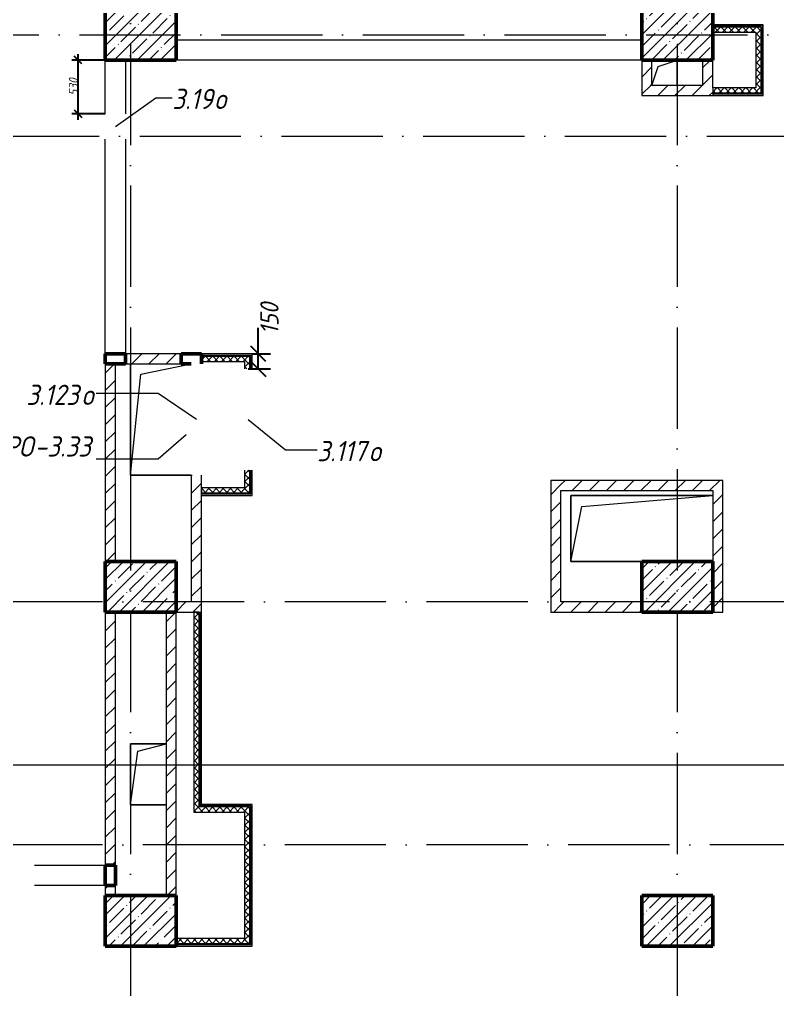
# Model space of a CAD drawing. Header units: millimetres. Extents: x -537608 to 253996, y -217170 to 186033.
# Drawn here: x -102031 to -94546, y 160586 to 170271 of the extents above; entities that cross this region are included whole.
import ezdxf

# ---------------------------------------------------------------- set-up
doc = ezdxf.new("R2010")
doc.units = ezdxf.units.MM
doc.linetypes.add('50_200_ШТРИХ_1Т_ш5_п1_п1_', pattern=[1400, 1000, -200, 0, -200])
for name, color, linetype, lineweight in [('A-____-____-DIMS', 7, 'Continuous', 9), ('A-FLOR-____-OTLN', 7, 'Continuous', 9), ('A-GENM-____-IDEN', 7, 'Continuous', 9), ('A-GENM-____-OTLN', 7, 'Continuous', 9), ('A-GLAZ-____-IDEN', 7, 'Continuous', 9), ('A-WALL-____-MCUT', 7, 'Continuous', 13), ('A-WALL-____-MCUT-1', 7, 'Continuous', 9), ('A-WALL-____-PATT-1', 7, 'Continuous', 9), ('A-WALL-FNSH-MCUT-1', 7, 'Continuous', 9), ('I-WALL-____-OTLN', 7, 'Continuous', 9), ('S-COLS-____-MCUT', 7, 'Continuous', 50), ('S-COLS-____-OTLN', 7, 'Continuous', 9), ('S-GRID-____-OTLN-1', 7, '50_200_ШТРИХ_1Т_ш5_п1_п1_', 9)]:
    doc.layers.add(name, color=color, linetype=linetype, lineweight=lineweight)
doc.layers.add('A-WALL-____-PATT-3', color=9, linetype='Continuous', lineweight=9, true_color=0x808080)
doc.layers.add('G-____-____-SYMB-1', color=9, linetype='Continuous', lineweight=9, true_color=0x808080)
doc.styles.add('ISOCPEUR_I_10', font='isocpeui.ttf', dxfattribs={"width": 0.9, "height": 180})
doc.styles.add('ISOCPEUR_I_11', font='isocpeui.ttf', dxfattribs={"width": 0.9, "height": 200})
doc.styles.add('ISOCPEUR_I_7', font='isocpeui.ttf', dxfattribs={"width": 0.9, "height": 90})
doc.dimstyles.new('ISO-1_8_0_9К_СРЕДНИЙ_Кладочные_1', dxfattribs={"dimscale": 304.8, "dimtxt": 89.638306, "dimasz": 0.246063, "dimexe": 0.19685, "dimexo": 0, "dimgap": 0, "dimtad": 1, "dimdec": 3, "dimrnd": 0.001, "dimdsep": 46, "dimtxsty": 'ISOCPEUR_I_7', "dimblk1": 'OBLIQUE', "dimblk2": 'OBLIQUE', "dimsah": 1, "dimcen": 0.09, "dimdle": 0.19685, "dimazin": 0, "dimtfac": 1, "dimtdec": 4, "dimtix": 1, "dimtmove": 0, "dimatfit": 3, "dimfxl": 1, "dimtvp": 1, "dimtolj": 1, "dimtzin": 0, "dimarcsym": 2})
doc.dimstyles.new('ISO-1_8_0_9К_СРЕДНИЙ_Кладочные_3', dxfattribs={"dimscale": 304.8, "dimtxt": 179.276612, "dimasz": 0.492126, "dimexe": 0.393701, "dimexo": 0, "dimgap": 0, "dimtad": 1, "dimdec": 3, "dimrnd": 0.001, "dimdsep": 46, "dimtxsty": 'ISOCPEUR_I_10', "dimblk1": 'OBLIQUE', "dimblk2": 'OBLIQUE', "dimsah": 1, "dimcen": 0.09, "dimdle": 0.393701, "dimazin": 0, "dimtfac": 1, "dimtdec": 4, "dimtix": 1, "dimtmove": 0, "dimatfit": 3, "dimfxl": 1, "dimtvp": 1, "dimtolj": 1, "dimtzin": 0, "dimarcsym": 2})
pattern_1 = [(45, (-178684.97, 94540.11), (-84.85281, 84.85281), [])]
pattern_2 = [(45, (-178684.97, 94540.114), (-35.35534, 35.35534), []), (135, (-178684.97, 94540.114), (-35.35534, -35.35534), [])]

# ---------------------------------------------------------------- blocks, each defined once
blk = doc.blocks.new('BSC_Колонна _Прямоугольная - 500х700-V128-АР1_План отверстий 3 этажа в осях 1-64_Ю-ЯЯ')
at = {"layer": 'S-COLS-____-OTLN'}
h = blk.add_hatch(dxfattribs=at)
h.set_pattern_fill('FP_133', color=256, style=0, pattern_type=2)
h.set_pattern_definition([(315, (-66831.04, 77850), (114.04925, 114.04925), []), (315, (-66831.04, 77735.95), (114.04925, 114.04925), [201.613, -40.323, 3.353, -36.97])])
h.paths.add_polyline_path([(-250, -350), (250, -350), (250, 350), (-250, 350), (-250, 95.6)], flags=0)
at = {"layer": 'S-COLS-____-MCUT'}
for p, q in [((250, 350), (-250, 350)), ((-250, 350), (-250, -350)), ((250, -350), (250, 350)), ((-250, -350), (250, -350))]:
    blk.add_line(p, q, dxfattribs=at)
blk = doc.blocks.new('BSC_Колонна _Прямоугольная - 500х700-V129-АР1_План отверстий 3 этажа в осях 1-64_Ю-ЯЯ')
at = {"layer": 'S-COLS-____-OTLN'}
h = blk.add_hatch(dxfattribs=at)
h.set_pattern_fill('FP_134', color=256, style=0, pattern_type=2)
h.set_pattern_definition([(315, (-66831.04, 83150), (114.04925, 114.04925), []), (315, (-66831.04, 83035.95), (114.04925, 114.04925), [201.613, -40.323, 3.353, -36.97])])
h.paths.add_polyline_path([(-250, -350), (250, -350), (250, 350), (-250, 350)], flags=0)
at = {"layer": 'S-COLS-____-MCUT'}
for p, q in [((250, 350), (-250, 350)), ((-250, 350), (-250, -350)), ((250, -350), (250, 350)), ((-250, -350), (250, -350))]:
    blk.add_line(p, q, dxfattribs=at)
blk = doc.blocks.new('BSC_Колонна _Прямоугольная - 500х700-V131-АР1_План отверстий 3 этажа в осях 1-64_Ю-ЯЯ')
at = {"layer": 'S-COLS-____-OTLN'}
h = blk.add_hatch(dxfattribs=at)
h.set_pattern_fill('FP_136', color=256, style=0, pattern_type=2)
h.set_pattern_definition([(315, (-70131.04, 77850), (114.04925, 114.04925), []), (315, (-70131.04, 77735.95), (114.04925, 114.04925), [201.613, -40.323, 3.353, -36.97])])
h.paths.add_polyline_path([(-250, -350), (250, -350), (250, 350), (-250, 350), (-250, 95.6)], flags=0)
at = {"layer": 'S-COLS-____-MCUT'}
for p, q in [((250, 350), (-250, 350)), ((-250, 350), (-250, -350)), ((250, -350), (250, 350)), ((-250, -350), (250, -350))]:
    blk.add_line(p, q, dxfattribs=at)
blk = doc.blocks.new('BSC_Колонна _Прямоугольная - 500х700-V132-АР1_План отверстий 3 этажа в осях 1-64_Ю-ЯЯ')
at = {"layer": 'S-COLS-____-OTLN'}
h = blk.add_hatch(dxfattribs=at)
h.set_pattern_fill('FP_137', color=256, style=0, pattern_type=2)
h.set_pattern_definition([(315, (-70131.04, 83150), (114.04925, 114.04925), []), (315, (-70131.04, 83035.95), (114.04925, 114.04925), [201.613, -40.323, 3.353, -36.97])])
h.paths.add_polyline_path([(-250, -350), (250, -350), (250, 350), (-250, 350)], flags=0)
at = {"layer": 'S-COLS-____-MCUT'}
for p, q in [((250, 350), (-250, 350)), ((-250, 350), (-250, -350)), ((250, -350), (250, 350)), ((-250, -350), (250, -350))]:
    blk.add_line(p, q, dxfattribs=at)
blk = doc.blocks.new('BSC_Колонна _Прямоугольная - 500х700-V134-АР1_План отверстий 3 этажа в осях 1-64_Ю-ЯЯ')
at = {"layer": 'S-COLS-____-OTLN'}
h = blk.add_hatch(dxfattribs=at)
h.set_pattern_fill('FP_139', color=256, style=0, pattern_type=2)
h.set_pattern_definition([(315, (-75581.04, 77850), (114.04925, 114.04925), []), (315, (-75581.04, 77735.95), (114.04925, 114.04925), [201.613, -40.323, 3.353, -36.97])])
h.paths.add_polyline_path([(-250, 350), (-250, -350), (250, -350), (250, 350)], flags=0)
at = {"layer": 'S-COLS-____-MCUT'}
for p, q in [((250, 350), (-250, 350)), ((-250, 350), (-250, -350)), ((250, -350), (250, 350)), ((-250, -350), (250, -350))]:
    blk.add_line(p, q, dxfattribs=at)
blk = doc.blocks.new('BSC_Колонна _Прямоугольная - 500х700-V135-АР1_План отверстий 3 этажа в осях 1-64_Ю-ЯЯ')
at = {"layer": 'S-COLS-____-OTLN'}
h = blk.add_hatch(dxfattribs=at)
h.set_pattern_fill('FP_140', color=256, style=0, pattern_type=2)
h.set_pattern_definition([(315, (-75581.04, 83150), (114.04925, 114.04925), []), (315, (-75581.04, 83035.95), (114.04925, 114.04925), [201.613, -40.323, 3.353, -36.97])])
h.paths.add_polyline_path([(-250, 350), (-250, -350), (250, -350), (250, 350)], flags=0)
at = {"layer": 'S-COLS-____-MCUT'}
for p, q in [((250, 350), (-250, 350)), ((-250, 350), (-250, -350)), ((250, -350), (250, 350)), ((-250, -350), (250, -350))]:
    blk.add_line(p, q, dxfattribs=at)
blk = doc.blocks.new('AR_Отверстие прямоугольное _в плите_ - AR_Отверстие прямоугольное _в плите_-30552533-АР1_План отверстий 3 этажа в осях 1-64_Ю-ЯЯ')
at = {"layer": 'A-GENM-____-OTLN'}
for p, q in [((175, 300), (-175, 300)), ((-175, 300), (-175, -300)), ((-105, 230), (175, 300)), ((-175, -300), (-105, 230)), ((-175, -300), (175, -300))]:
    blk.add_line(p, q, dxfattribs=at)
blk = doc.blocks.new('AR_Отверстие прямоугольное _в плите_ - AR_Отверстие прямоугольное _в плите_-30552713-АР1_План отверстий 3 этажа в осях 1-64_Ю-ЯЯ')
at = {"layer": 'A-GENM-____-OTLN'}
for p, q in [((-300, 550), (-300, -550)), ((-200, 450), (300, 550)), ((-300, -550), (-200, 450)), ((-300, -550), (300, -550))]:
    blk.add_line(p, q, dxfattribs=at)
blk = doc.blocks.new('AR_Отверстие прямоугольное _в плите_ - AR_Отверстие прямоугольное _в плите_-V190-АР1_План отверстий 3 этажа в осях 1-64_Ю-ЯЯ')
at = {"layer": 'A-GENM-____-OTLN'}
for p, q in [((-62.5, 62.5), (125, 125)), ((125, -125), (125, 125)), ((-125, -125), (-62.5, 62.5))]:
    blk.add_line(p, q, dxfattribs=at)
blk = doc.blocks.new('AR_Отверстие прямоугольное _в плите_ - AR_Отверстие прямоугольное _в плите_-30552735-АР1_План отверстий 3 этажа в осях 1-64_Ю-ЯЯ')
at = {"layer": 'A-GENM-____-OTLN'}
for p, q in [((700, 325), (-700, 325)), ((-700, 325), (-700, -325)), ((-591.7, 216.7), (700, 325)), ((-700, -325), (-591.7, 216.7)), ((-700, -325), (0, -325))]:
    blk.add_line(p, q, dxfattribs=at)
blk = doc.blocks.new('BSC_Колонна _Прямоугольная1 - 200х100 _металл_-35191367-АР1_План отверстий 3 этажа в осях 1-64_Ю-ЯЯ')
at = {"layer": 'S-COLS-____-MCUT'}
for p, q in [((100, 50), (-100, 50)), ((-100, 50), (-100, -50)), ((100, -50), (100, 50)), ((-100, -50), (100, -50))]:
    blk.add_line(p, q, dxfattribs=at)
blk = doc.blocks.new('BSC_Колонна _Прямоугольная1 - 200х100 _металл_-V214-АР1_План отверстий 3 этажа в осях 1-64_Ю-ЯЯ')
at = {"layer": 'S-COLS-____-MCUT'}
for p, q in [((100, 50), (-100, 50)), ((-100, 50), (-100, -50)), ((100, -50), (100, 50)), ((-100, -50), (0, -50))]:
    blk.add_line(p, q, dxfattribs=at)
blk = doc.blocks.new('_Oblique')
at = {"color": 0, "linetype": 'ByBlock', "lineweight": -2}
blk.add_line((-0.5, -0.5), (0.5, 0.5), dxfattribs=at)
blk = doc.blocks.new('*D1020')
at = {"layer": 'A-____-____-DIMS', "color": 0, "lineweight": -2, "transparency": 16777216}
for p, q in [((-101454.6, 169931.2), (-101454.6, 169281.2)), ((-101185, 169871.2), (-101514.6, 169871.2)), ((-101185, 169341.2), (-101514.6, 169341.2))]:
    blk.add_line(p, q, dxfattribs=at)
at = {"layer": 'Defpoints', "color": 0, "transparency": 16777216}
for p in [(-101185, 169871.2), (-101454.6, 169341.2), (-101185, 169341.2)]:
    blk.add_point(p, dxfattribs=at)
at = {"layer": 'A-____-____-DIMS', "color": 0, "lineweight": -2, "transparency": 16777216, "xscale": 75, "yscale": 75, "zscale": 75}
for p, rotation in [((-101454.6, 169871.2), 90), ((-101454.6, 169341.2), 270)]:
    blk.add_blockref('_Oblique', p, dxfattribs=dict(at, rotation=rotation))
at = {"layer": 'A-____-____-DIMS', "color": 0, "transparency": 16777216, "insert": (-101499.6, 169606.2), "char_height": 90, "width": 409.578, "attachment_point": 5, "rotation": 90, "style": 'ISOCPEUR_I_7'}
blk.add_mtext('\\A1;530', dxfattribs=at)
blk = doc.blocks.new('*D1027')
at = {"layer": 'A-____-____-DIMS', "color": 0, "lineweight": -2, "transparency": 16777216}
for p, q in [((-99673.7, 166971.2), (-99673.7, 167227)), ((-99673.7, 166821.2), (-99673.7, 167091.2)), ((-99735, 166971.2), (-99553.7, 166971.2)), ((-99772.5, 166821.2), (-99553.7, 166821.2))]:
    blk.add_line(p, q, dxfattribs=at)
at = {"layer": 'Defpoints', "color": 0, "transparency": 16777216}
for p in [(-99735, 166971.2), (-99772.5, 166821.2), (-99673.7, 166821.2)]:
    blk.add_point(p, dxfattribs=at)
at = {"layer": 'A-____-____-DIMS', "color": 0, "lineweight": -2, "transparency": 16777216, "xscale": 150, "yscale": 150, "zscale": 150}
for p, rotation in [((-99673.7, 166971.2), 90), ((-99673.7, 166821.2), 270)]:
    blk.add_blockref('_Oblique', p, dxfattribs=dict(at, rotation=rotation))
at = {"layer": 'A-____-____-DIMS', "color": 0, "transparency": 16777216, "insert": (-99653.4, 167162.9), "char_height": 180, "width": 368.207, "attachment_point": 1, "rotation": 90, "line_spacing_factor": 1.149209, "style": 'ISOCPEUR_I_10'}
blk.add_mtext('\\A1;150', dxfattribs=at)

msp = doc.modelspace()

# ---------------------------------------------------------------- hatches: boundary and pattern name
at = {"layer": 'A-WALL-____-PATT-1'}
h = msp.add_hatch(dxfattribs=at)
h.set_pattern_fill('FP_7', color=256, style=0, pattern_type=2)
h.set_pattern_definition(pattern_1)
h.paths.add_polyline_path([(-95784.9702, 169621.1558), (-95784.9702, 169871.1558), (-95884.9702, 169871.1558), (-95884.9702, 169621.1558)], flags=0)
h = msp.add_hatch(dxfattribs=at)
h.set_pattern_fill('FP_7', color=256, style=0, pattern_type=2)
h.set_pattern_definition(pattern_1)
h.paths.add_polyline_path([(-95184.9702, 169621.1558), (-95184.9702, 169871.1558), (-95284.9702, 169871.1558), (-95284.9702, 169621.1558)], flags=0)
h = msp.add_hatch(dxfattribs=at)
h.set_pattern_fill('FP_7', color=256, style=0, pattern_type=2)
h.set_pattern_definition(pattern_1)
h.paths.add_polyline_path([(-95884.9702, 169521.1558), (-95184.9702, 169521.1558), (-95184.9702, 169621.1558), (-95884.9702, 169621.1558)], flags=0)
h = msp.add_hatch(dxfattribs=at)
h.set_pattern_fill('FP_7', color=256, style=0, pattern_type=2)
h.set_pattern_definition(pattern_1)
h.paths.add_polyline_path([(-100930.5675, 166871.1558), (-100434.9702, 166871.1558), (-100434.9702, 166971.1558), (-100984.9702, 166971.1558), (-100984.9702, 166871.1558)], flags=0)
h = msp.add_hatch(dxfattribs=at)
h.set_pattern_fill('FP_7', color=256, style=0, pattern_type=2)
h.set_pattern_definition(pattern_1)
h.paths.add_polyline_path([(-101084.9702, 164921.1558), (-101084.9702, 166871.1558), (-101184.9702, 166871.1558), (-101184.9702, 164921.1558)], flags=0)
h = msp.add_hatch(dxfattribs=at)
h.set_pattern_fill('FP_7', color=256, style=0, pattern_type=2)
h.set_pattern_definition(pattern_1)
h.paths.add_polyline_path([(-100334.9702, 164521.1558), (-100234.9702, 164521.1558), (-100234.9702, 165771.1558), (-100334.9702, 165771.1558), (-100334.9702, 164679.4475)], flags=0)
h = msp.add_hatch(dxfattribs=at)
h.set_pattern_fill('FP_7', color=256, style=0, pattern_type=2)
h.set_pattern_definition(pattern_1)
h.paths.add_polyline_path([(-96784.9702, 164421.1558), (-96684.9702, 164421.1558), (-96684.9702, 165721.1558), (-96784.9702, 165721.1558)], flags=0)
h = msp.add_hatch(dxfattribs=at)
h.set_pattern_fill('FP_7', color=256, style=0, pattern_type=2)
h.set_pattern_definition(pattern_1)
h.paths.add_polyline_path([(-95184.9702, 165621.1558), (-95084.9702, 165621.1558), (-95084.9702, 165721.1558), (-96684.9702, 165721.1558), (-96684.9702, 165621.1558)], flags=0)
h = msp.add_hatch(dxfattribs=at)
h.set_pattern_fill('FP_7', color=256, style=0, pattern_type=2)
h.set_pattern_definition(pattern_1)
h.paths.add_polyline_path([(-95084.9702, 164421.1558), (-95084.9702, 165621.1558), (-95184.9702, 165621.1558), (-95184.9702, 164421.1558)], flags=0)
h = msp.add_hatch(dxfattribs=at)
h.set_pattern_fill('FP_7', color=256, style=0, pattern_type=2)
h.set_pattern_definition(pattern_1)
h.paths.add_polyline_path([(-100484.9702, 164421.1558), (-100234.9702, 164421.1558), (-100234.9702, 164521.1558), (-100484.9702, 164521.1558)], flags=0)
h = msp.add_hatch(dxfattribs=at)
h.set_pattern_fill('FP_7', color=256, style=0, pattern_type=2)
h.set_pattern_definition(pattern_1)
h.paths.add_polyline_path([(-95884.9702, 164421.1558), (-95884.9702, 164521.1558), (-96684.9702, 164521.1558), (-96684.9702, 164421.1558)], flags=0)
h = msp.add_hatch(dxfattribs=at)
h.set_pattern_fill('FP_7', color=256, style=0, pattern_type=2)
h.set_pattern_definition(pattern_1)
h.paths.add_polyline_path([(-101184.9702, 161621.1558), (-101084.9702, 161621.1558), (-101084.9702, 161721.1558), (-101184.9702, 161721.1558)], flags=0)
h.paths.add_polyline_path([(-101184.9702, 161921.1558), (-101084.9702, 161921.1558), (-101084.9702, 164421.1558), (-101184.9702, 164421.1558)], flags=0)
h = msp.add_hatch(dxfattribs=at)
h.set_pattern_fill('FP_7', color=256, style=0, pattern_type=2)
h.set_pattern_definition(pattern_1)
h.paths.add_polyline_path([(-100484.9702, 161621.1558), (-100484.9702, 164421.1558), (-100584.9702, 164421.1558), (-100584.9702, 161621.1558)], flags=0)
at = {"layer": 'A-WALL-____-PATT-3'}
h = msp.add_hatch(dxfattribs=at)
h.set_pattern_fill('FP_10', color=256, style=0, pattern_type=2)
h.set_pattern_definition(pattern_2)
h.paths.add_polyline_path([(-94759.9702, 169596.1558), (-94709.9702, 169596.1558), (-94709.9702, 170196.1558), (-94759.9702, 170196.1558), (-94759.9702, 170146.1558)], flags=0)
h.paths.add_polyline_path([(-94759.9702, 172946.1558), (-94709.9702, 172946.1558), (-94709.9702, 173596.1558), (-94759.9702, 173596.1558), (-94759.9702, 172996.1558)], flags=0)
h.paths.add_polyline_path([(-94759.9702, 176296.1558), (-94709.9702, 176296.1558), (-94709.9702, 176946.1558), (-94759.9702, 176946.1558), (-94759.9702, 176346.1558)], flags=0)
h = msp.add_hatch(dxfattribs=at)
h.set_pattern_fill('FP_10', color=256, style=0, pattern_type=2)
h.set_pattern_definition(pattern_2)
h.paths.add_polyline_path([(-94759.9702, 170146.1558), (-94759.9702, 170196.1558), (-95184.9702, 170196.1558), (-95184.9702, 170146.1558)], flags=0)
h = msp.add_hatch(dxfattribs=at)
h.set_pattern_fill('FP_10', color=256, style=0, pattern_type=2)
h.set_pattern_definition(pattern_2)
h.paths.add_polyline_path([(-94709.9702, 169546.1558), (-94709.9702, 169596.1558), (-95184.9702, 169596.1558), (-95184.9702, 169546.1558), (-94744.4425, 169546.1558)], flags=0)
h = msp.add_hatch(dxfattribs=at)
h.set_pattern_fill('FP_10', color=256, style=0, pattern_type=2)
h.set_pattern_definition(pattern_2)
h.paths.add_polyline_path([(-100234.9702, 166896.1558), (-99809.9702, 166896.1558), (-99809.9702, 166946.1558), (-100234.9702, 166946.1558)], flags=0)
h = msp.add_hatch(dxfattribs=at)
h.set_pattern_fill('FP_10', color=256, style=0, pattern_type=2)
h.set_pattern_definition(pattern_2)
h.paths.add_polyline_path([(-99759.9702, 161196.1558), (-99759.9702, 162496.1558), (-99809.9702, 162496.1558), (-99809.9702, 161196.1558)], flags=0)
h.paths.add_polyline_path([(-99809.9702, 165596.1558), (-99759.9702, 165596.1558), (-99759.9702, 165821.1558), (-99809.9702, 165821.1558), (-99809.9702, 165646.1558)], flags=0)
h.paths.add_polyline_path([(-99764.7779, 166821.1558), (-99759.9702, 166821.1558), (-99759.9702, 166946.1558), (-99809.9702, 166946.1558), (-99809.9702, 166821.1558)], flags=0)
h = msp.add_hatch(dxfattribs=at)
h.set_pattern_fill('FP_10', color=256, style=0, pattern_type=2)
h.set_pattern_definition(pattern_2)
h.paths.add_polyline_path([(-99809.9702, 165596.1558), (-99809.9702, 165646.1558), (-100234.9702, 165646.1558), (-100234.9702, 165596.1558)], flags=0)
h = msp.add_hatch(dxfattribs=at)
h.set_pattern_fill('FP_10', color=256, style=0, pattern_type=2)
h.set_pattern_definition(pattern_2)
h.paths.add_polyline_path([(-100309.9702, 162496.1558), (-100259.9702, 162496.1558), (-100259.9702, 164421.1558), (-100309.9702, 164421.1558), (-100309.9702, 162508.6558)], flags=0)
h = msp.add_hatch(dxfattribs=at)
h.set_pattern_fill('FP_10', color=256, style=0, pattern_type=2)
h.set_pattern_definition(pattern_2)
h.paths.add_polyline_path([(-99809.9702, 162446.1558), (-99809.9702, 162496.1558), (-100309.9702, 162496.1558), (-100309.9702, 162446.1558)], flags=0)
h = msp.add_hatch(dxfattribs=at)
h.set_pattern_fill('FP_10', color=256, style=0, pattern_type=2)
h.set_pattern_definition(pattern_2)
h.paths.add_polyline_path([(-99759.9702, 161146.1558), (-99759.9702, 161196.1558), (-100484.9702, 161196.1558), (-100484.9702, 161146.1558)], flags=0)

# ---------------------------------------------------------------- linework, layer by layer
at = {"layer": 'A-FLOR-____-OTLN'}
for p, q in [((-95534.9702, 169871.1558), (-95534.9702, 169621.1558)), ((-100934.9702, 165771.1558), (-100934.9702, 166871.1558)), ((-100334.9702, 165771.1558), (-100934.9702, 165771.1558)), ((-96584.9702, 165571.1558), (-95184.9702, 165571.1558)), ((-96584.9702, 164921.1558), (-96584.9702, 165571.1558)), ((-95884.9702, 164921.1558), (-96584.9702, 164921.1558)), ((-100934.9702, 163118.7899), (-100584.9702, 163118.7899)), ((-100934.9702, 162518.7899), (-100934.9702, 163118.7899)), ((-100584.9702, 162518.7899), (-100934.9702, 162518.7899))]:
    msp.add_line(p, q, dxfattribs=at)
at = {"layer": 'A-GENM-____-IDEN'}
for p, q in [((-100384.9702, 166171.1558), (-100662.8366, 165929.0949)), ((-100662.8366, 165929.0949), (-101274.6655, 165929.0949))]:
    msp.add_line(p, q, dxfattribs=at)
at = {"layer": 'A-GLAZ-____-IDEN'}
for p, q in [((-101084.9702, 169216.1558), (-100684.9299, 169500.3187)), ((-100684.9299, 169500.3187), (-100523.6149, 169500.3187)), ((-100662.8366, 166578.23), (-101274.6655, 166578.23)), ((-100284.9702, 166321.1558), (-100662.8366, 166578.23)), ((-99772.4702, 166321.1558), (-99404.8525, 166022.5464)), ((-99404.8525, 166022.5464), (-99091.4645, 166022.5464))]:
    msp.add_line(p, q, dxfattribs=at)
at = {"layer": 'A-WALL-____-MCUT'}
for p, q in [((-94709.9702, 170196.1558), (-95184.9702, 170196.1558)), ((-94709.9702, 170196.1558), (-94709.9702, 169546.1558)), ((-95184.9702, 170146.1558), (-94759.9702, 170146.1558)), ((-94759.9702, 170146.1558), (-94759.9702, 169596.1558)), ((-94759.9702, 169596.1558), (-95184.9702, 169596.1558)), ((-95184.9702, 169596.1558), (-95184.9702, 169546.1558)), ((-94709.9702, 169546.1558), (-95184.9702, 169546.1558)), ((-100234.9702, 166946.1558), (-99759.9702, 166946.1558)), ((-100234.9702, 166896.1558), (-99809.9702, 166896.1558)), ((-99809.9702, 166896.1558), (-99809.9702, 166821.1558)), ((-99759.9702, 166946.1558), (-99759.9702, 166821.1558)), ((-99809.9702, 165821.1558), (-99809.9702, 165646.1558)), ((-99759.9702, 165821.1558), (-99759.9702, 165596.1558)), ((-99809.9702, 165646.1558), (-100234.9702, 165646.1558)), ((-100234.9702, 165646.1558), (-100234.9702, 165596.1558)), ((-99759.9702, 165596.1558), (-100234.9702, 165596.1558)), ((-100259.9702, 164421.1558), (-100309.9702, 164421.1558)), ((-100309.9702, 164421.1558), (-100309.9702, 162446.1558)), ((-100259.9702, 164421.1558), (-100259.9702, 162496.1558)), ((-100309.9702, 162446.1558), (-99809.9702, 162446.1558)), ((-99759.9702, 162496.1558), (-100259.9702, 162496.1558)), ((-99809.9702, 162446.1558), (-99809.9702, 161196.1558)), ((-99759.9702, 162496.1558), (-99759.9702, 161146.1558)), ((-99809.9702, 161196.1558), (-100484.9702, 161196.1558)), ((-99759.9702, 161146.1558), (-100484.9702, 161146.1558))]:
    msp.add_line(p, q, dxfattribs=at)
at = {"layer": 'A-WALL-____-MCUT-1'}
for p, q in [((-94697.4702, 170208.6558), (-95184.9702, 170208.6558)), ((-94697.4702, 170208.6558), (-94697.4702, 169533.6558)), ((-94697.4702, 169533.6558), (-95184.9702, 169533.6558)), ((-100234.9702, 166958.6558), (-99747.4702, 166958.6558)), ((-99747.4702, 166958.6558), (-99747.4702, 166821.1558)), ((-99747.4702, 165821.1558), (-99747.4702, 165583.6558)), ((-99747.4702, 165583.6558), (-100234.9702, 165583.6558)), ((-100247.4702, 164421.1558), (-100247.4702, 162508.6558)), ((-99747.4702, 162508.6558), (-100247.4702, 162508.6558)), ((-99747.4702, 162508.6558), (-99747.4702, 161133.6558)), ((-99747.4702, 161133.6558), (-100484.9702, 161133.6558))]:
    msp.add_line(p, q, dxfattribs=at)
at = {"layer": 'A-WALL-FNSH-MCUT-1'}
for p, q in [((-94684.9702, 170221.1558), (-95184.9702, 170221.1558)), ((-94684.9702, 169521.1558), (-94684.9702, 170221.1558)), ((-95884.9702, 169871.1558), (-95884.9702, 169521.1558)), ((-95784.9702, 169621.1558), (-95784.9702, 169871.1558)), ((-95284.9702, 169871.1558), (-95284.9702, 169621.1558)), ((-95184.9702, 169596.1558), (-95184.9702, 169871.1558)), ((-95284.9702, 169621.1558), (-95784.9702, 169621.1558)), ((-95884.9702, 169521.1558), (-94684.9702, 169521.1558)), ((-95184.9702, 169546.1558), (-95184.9702, 169521.1558)), ((-100434.9702, 166971.1558), (-100984.9702, 166971.1558)), ((-99734.9702, 166971.1558), (-100234.9702, 166971.1558)), ((-99734.9702, 166821.1558), (-99734.9702, 166971.1558)), ((-101184.9702, 166871.1558), (-101184.9702, 164921.1558)), ((-101084.9702, 164921.1558), (-101084.9702, 166871.1558)), ((-100984.9702, 166871.1558), (-100434.9702, 166871.1558)), ((-99734.9702, 165571.1558), (-99734.9702, 165821.1558)), ((-100334.9702, 165771.1558), (-100334.9702, 164521.1558)), ((-100234.9702, 164421.1558), (-100234.9702, 165771.1558)), ((-96784.9702, 165721.1558), (-96784.9702, 164421.1558)), ((-95084.9702, 165721.1558), (-96784.9702, 165721.1558)), ((-95084.9702, 164421.1558), (-95084.9702, 165721.1558)), ((-96684.9702, 164521.1558), (-96684.9702, 165621.1558)), ((-96684.9702, 165621.1558), (-95184.9702, 165621.1558)), ((-95184.9702, 165621.1558), (-95184.9702, 164921.1558)), ((-100234.9702, 165571.1558), (-99734.9702, 165571.1558)), ((-100334.9702, 164521.1558), (-100484.9702, 164521.1558)), ((-95884.9702, 164521.1558), (-96684.9702, 164521.1558)), ((-101184.9702, 164421.1558), (-101184.9702, 161921.1558)), ((-101084.9702, 161921.1558), (-101084.9702, 164421.1558)), ((-100584.9702, 164421.1558), (-100584.9702, 161621.1558)), ((-100484.9702, 164421.1558), (-100234.9702, 164421.1558)), ((-100484.9702, 161621.1558), (-100484.9702, 164421.1558)), ((-100234.9702, 162521.1558), (-100234.9702, 164421.1558)), ((-96784.9702, 164421.1558), (-95884.9702, 164421.1558)), ((-95184.9702, 164421.1558), (-95084.9702, 164421.1558)), ((-99734.9702, 162521.1558), (-100234.9702, 162521.1558)), ((-99734.9702, 161121.1558), (-99734.9702, 162521.1558)), ((-101184.9702, 161721.1558), (-101184.9702, 161621.1558)), ((-101084.9702, 161621.1558), (-101084.9702, 161721.1558)), ((-100484.9702, 161121.1558), (-99734.9702, 161121.1558))]:
    msp.add_line(p, q, dxfattribs=at)
at = {"layer": 'G-____-____-SYMB-1'}
msp.add_line((-183495.5066, 162911.1558), (-74014.7792, 162911.1558), dxfattribs=at)
at = {"layer": 'I-WALL-____-OTLN'}
for p, q in [((-100484.9702, 170071.1558), (-95884.9702, 170071.1558)), ((-101184.9702, 169341.1558), (-101184.9702, 169871.1558)), ((-100984.9702, 169871.1558), (-100984.9702, 169341.1558)), ((-95884.9702, 169871.1558), (-100484.9702, 169871.1558)), ((-101184.9702, 166971.1558), (-101184.9702, 169091.1558)), ((-100984.9702, 169091.1558), (-100984.9702, 166971.1558)), ((-101884.9702, 161921.1558), (-101184.9702, 161921.1558)), ((-101184.9702, 161721.1558), (-101884.9702, 161721.1558))]:
    msp.add_line(p, q, dxfattribs=at)
at = {"layer": 'S-GRID-____-OTLN-1'}
for p, q in [((-100934.9702, 185432.9652), (-100934.9702, 134521.1558)), ((-95534.9702, 185432.9652), (-95534.9702, 134521.1558)), ((-129442.9525, 170121.1558), (-74610.5636, 170121.1558)), ((-144247.5242, 169121.1558), (-74610.5636, 169121.1558)), ((-74610.5636, 164521.1558), (-129442.9525, 164521.1558)), ((-74610.5636, 162121.1558), (-183353.7404, 162121.1558))]:
    msp.add_line(p, q, dxfattribs=at)

# ---------------------------------------------------------------- block references
at = {"layer": 'A-GENM-____-OTLN'}
for name, p in [('AR_Отверстие прямоугольное _в плите_ - AR_Отверстие прямоугольное _в плите_-V190-АР1_План отверстий 3 этажа в осях 1-64_Ю-ЯЯ', (-95659.9702, 169746.1558)), ('AR_Отверстие прямоугольное _в плите_ - AR_Отверстие прямоугольное _в плите_-30552713-АР1_План отверстий 3 этажа в осях 1-64_Ю-ЯЯ', (-100634.9702, 166321.1558)), ('AR_Отверстие прямоугольное _в плите_ - AR_Отверстие прямоугольное _в плите_-30552735-АР1_План отверстий 3 этажа в осях 1-64_Ю-ЯЯ', (-95884.9702, 165246.1558)), ('AR_Отверстие прямоугольное _в плите_ - AR_Отверстие прямоугольное _в плите_-30552533-АР1_План отверстий 3 этажа в осях 1-64_Ю-ЯЯ', (-100759.9702, 162818.7899))]:
    msp.add_blockref(name, p, dxfattribs=at)
at = {"layer": 'S-COLS-____-OTLN'}
for name, p, rotation in [('BSC_Колонна _Прямоугольная - 500х700-V134-АР1_План отверстий 3 этажа в осях 1-64_Ю-ЯЯ', (-100834.9702, 170121.1558), 89.9999999999999), ('BSC_Колонна _Прямоугольная - 500х700-V135-АР1_План отверстий 3 этажа в осях 1-64_Ю-ЯЯ', (-95534.9702, 170121.1558), 89.9999999999999), ('BSC_Колонна _Прямоугольная1 - 200х100 _металл_-35191367-АР1_План отверстий 3 этажа в осях 1-64_Ю-ЯЯ', (-101084.9702, 166921.1558), 180), ('BSC_Колонна _Прямоугольная - 500х700-V131-АР1_План отверстий 3 этажа в осях 1-64_Ю-ЯЯ', (-100834.9702, 164671.1558), 89.9999999999999), ('BSC_Колонна _Прямоугольная - 500х700-V132-АР1_План отверстий 3 этажа в осях 1-64_Ю-ЯЯ', (-95534.9702, 164671.1558), 89.9999999999999), ('BSC_Колонна _Прямоугольная1 - 200х100 _металл_-35191367-АР1_План отверстий 3 этажа в осях 1-64_Ю-ЯЯ', (-101134.9702, 161821.1558), 270.0000000000001), ('BSC_Колонна _Прямоугольная - 500х700-V128-АР1_План отверстий 3 этажа в осях 1-64_Ю-ЯЯ', (-100834.9702, 161371.1558), 89.9999999999999), ('BSC_Колонна _Прямоугольная - 500х700-V129-АР1_План отверстий 3 этажа в осях 1-64_Ю-ЯЯ', (-95534.9702, 161371.1558), 89.9999999999999)]:
    msp.add_blockref(name, p, dxfattribs=dict(at, rotation=rotation))
msp.add_blockref('BSC_Колонна _Прямоугольная1 - 200х100 _металл_-V214-АР1_План отверстий 3 этажа в осях 1-64_Ю-ЯЯ', (-100334.9702, 166921.1558), dxfattribs=at)

# ---------------------------------------------------------------- texts
at = {"layer": 'A-GENM-____-IDEN', "char_height": 200, "attachment_point": 1, "style": 'ISOCPEUR_I_11'}
for s, insert, width in [('ПРО', (-102346.4282, 166156.211), 562.784625), ('-3.33', (-101882.0845, 166156.211), 707.088375)]:
    msp.add_mtext(s, dxfattribs=dict(at, insert=insert, width=width))
at = {"layer": 'A-GLAZ-____-IDEN', "char_height": 200, "attachment_point": 1, "style": 'ISOCPEUR_I_11'}
for s, insert, width in [('3.19', (-100523.6149, 169587.9333), 505.063125), ('\\fISOCPEUR|b0|i1|c204|p34|;\\W.9;о', (-100106.8962, 169587.9333), 158.734125), ('3.123', (-101965.5212, 166665.8445), 663.79725), ('\\fISOCPEUR|b0|i1|c204|p34|;\\W.9;о', (-101417.8337, 166665.8445), 158.734125), ('3.117', (-99091.4645, 166110.161), 620.506125), ('\\fISOCPEUR|b0|i1|c204|p34|;\\W.9;о', (-98579.4958, 166110.161), 158.734125)]:
    msp.add_mtext(s, dxfattribs=dict(at, insert=insert, width=width))

# ---------------------------------------------------------------- dimensions: what is measured, and where the dimension line sits
at = {"layer": 'A-____-____-DIMS'}
dim = msp.add_linear_dim(base=(-101454.6352, 169341.1558), p1=(-101184.9702, 169871.1558), p2=(-101184.9702, 169341.1558), angle=90, dimstyle='ISO-1_8_0_9К_СРЕДНИЙ_Кладочные_1', override={"dimpost": '<>', "dimfxl": 530}, dxfattribs=at)
dim.commit()
dim.dimension.update_dxf_attribs({"geometry": '*D1020', "text_midpoint": (-101499.6352, 169606.1558)})
dim = msp.add_linear_dim(base=(-99673.6812, 166821.1558), p1=(-99734.9702, 166971.1558), p2=(-99772.4886, 166821.1558), angle=90, dimstyle='ISO-1_8_0_9К_СРЕДНИЙ_Кладочные_3', override={"dimpost": '<>', "dimfxl": 154.620926}, dxfattribs=at)
dim.commit()
dim.dimension.update_dxf_attribs({"geometry": '*D1027', "text_midpoint": (-99533.4039, 167227.0236), "dimtype": 160, "text_rotation": 90})

doc.saveas('drawing.dxf')
